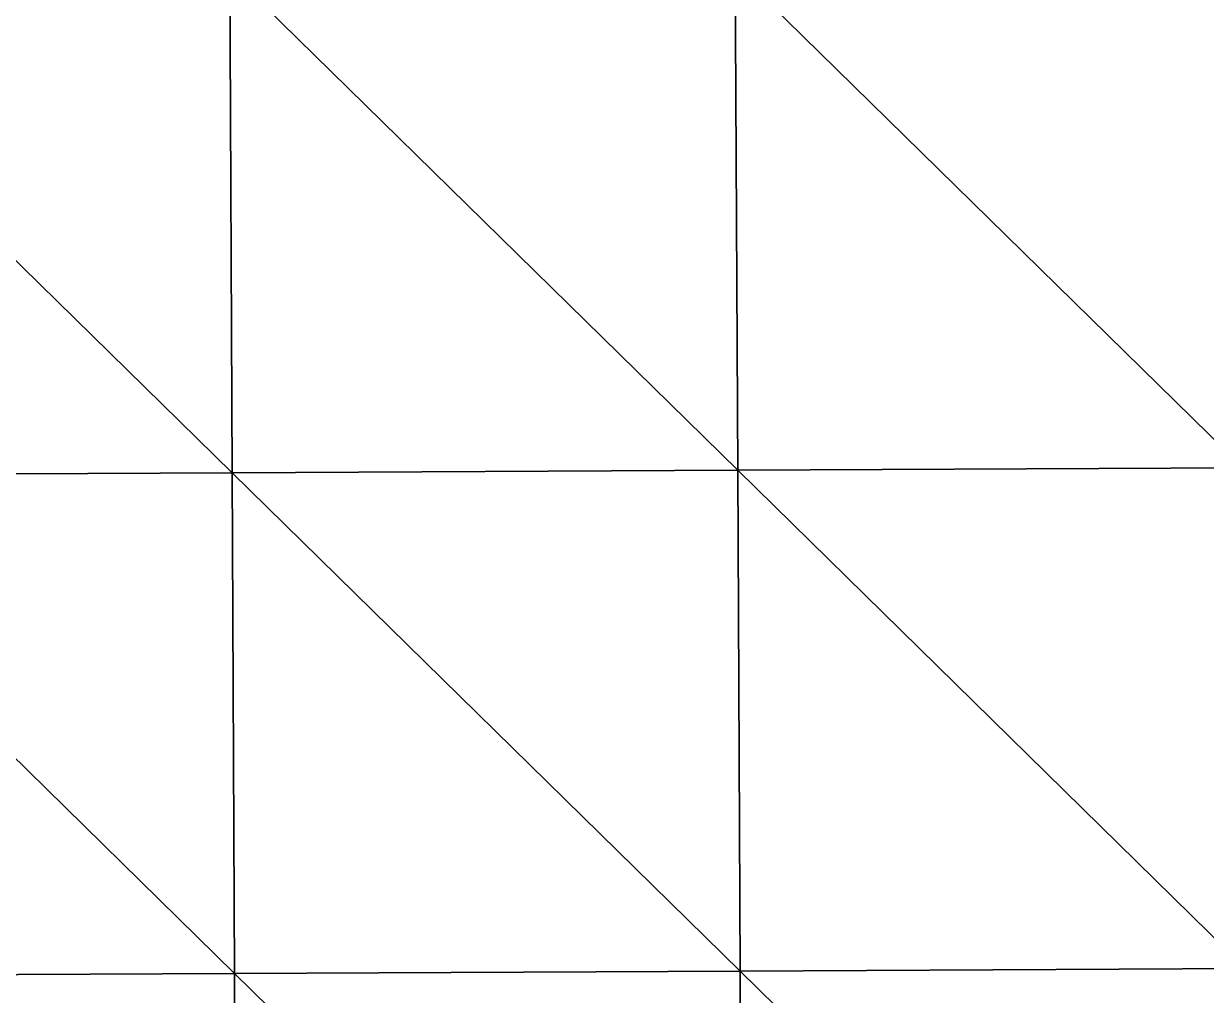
# Model space of a CAD drawing. Extents: x -372 to 678, y -263 to 741.
# Drawn here: x 50.98 to 80.37, y 61.91 to 86.04 of the extents above; entities that cross this region are included whole.
import ezdxf

# ---------------------------------------------------------------- set-up
doc = ezdxf.new("R2010")
doc.units = 0
doc.header["$LTSCALE"] = 0.0254
doc.layers.get('0').update_dxf_attribs({"linetype": 'CONTINUOUS'})
doc.layers.add('LOCATION_SNAPSHOT', color=144, linetype='CONTINUOUS')
doc.layers.add('LOCATION_TERRAIN', color=36, linetype='CONTINUOUS')

# ---------------------------------------------------------------- blocks, each defined once
blk = doc.blocks.new('LOCATION_SNAPSHOT')
at = {"color": 8}
mesh = blk.add_polyface(dxfattribs=at)
corners = [(-369.308, -262.945), (369.306, 262.947), (-371.821, 259.377), (371.824, -259.377)]
mesh.append_faces([[corners[k] for k in face] for face in [(0, 1, 2), (1, 0, 3)]], dxfattribs={"vtx0": -1, "color": 8})
blk = doc.blocks.new('LOCATION_TERRAIN')
at = {"color": 8}
mesh = blk.add_polyface(dxfattribs=at)
corners = [(56.167, 74.889, -3.886), (56.108, 87.326, -4.873), (43.546, 87.265, -5.822)]
mesh.append_faces([[corners[k] for k in face] for face in [(0, 1, 2)]], dxfattribs={"color": 8})
mesh = blk.add_polyface(dxfattribs=at)
corners = [(68.729, 74.95, -2.566), (68.669, 87.386, -3.553), (56.108, 87.326, -4.873)]
mesh.append_faces([[corners[k] for k in face] for face in [(0, 1, 2)]], dxfattribs={"color": 8})
mesh = blk.add_polyface(dxfattribs=at)
corners = [(68.729, 74.95, -2.566), (56.108, 87.326, -4.873), (56.167, 74.889, -3.886)]
mesh.append_faces([[corners[k] for k in face] for face in [(0, 1, 2)]], dxfattribs={"color": 8})
mesh = blk.add_polyface(dxfattribs=at)
corners = [(81.29, 75.01, -1.246), (81.231, 87.447, -2.233), (68.669, 87.386, -3.553)]
mesh.append_faces([[corners[k] for k in face] for face in [(0, 1, 2)]], dxfattribs={"color": 8})
mesh = blk.add_polyface(dxfattribs=at)
corners = [(81.29, 75.01, -1.246), (68.669, 87.386, -3.553), (68.729, 74.95, -2.566)]
mesh.append_faces([[corners[k] for k in face] for face in [(0, 1, 2)]], dxfattribs={"color": 8})
mesh = blk.add_polyface(dxfattribs=at)
corners = [(56.167, 74.889, -3.886), (43.546, 87.265, -5.822), (43.606, 74.829, -4.757)]
mesh.append_faces([[corners[k] for k in face] for face in [(0, 1, 2)]], dxfattribs={"color": 8})
mesh = blk.add_polyface(dxfattribs=at)
corners = [(68.789, 62.514, -1.544), (68.729, 74.95, -2.566), (56.167, 74.889, -3.886)]
mesh.append_faces([[corners[k] for k in face] for face in [(0, 1, 2)]], dxfattribs={"color": 8})
mesh = blk.add_polyface(dxfattribs=at)
corners = [(81.35, 62.574, -0.377), (81.29, 75.01, -1.246), (68.729, 74.95, -2.566)]
mesh.append_faces([[corners[k] for k in face] for face in [(0, 1, 2)]], dxfattribs={"color": 8})
mesh = blk.add_polyface(dxfattribs=at)
corners = [(81.35, 62.574, -0.377), (68.729, 74.95, -2.566), (68.789, 62.514, -1.544)]
mesh.append_faces([[corners[k] for k in face] for face in [(0, 1, 2)]], dxfattribs={"color": 8})
mesh = blk.add_polyface(dxfattribs=at)
corners = [(56.227, 62.453, -2.712), (56.167, 74.889, -3.886), (43.606, 74.829, -4.757)]
mesh.append_faces([[corners[k] for k in face] for face in [(0, 1, 2)]], dxfattribs={"color": 8})
mesh = blk.add_polyface(dxfattribs=at)
corners = [(56.227, 62.453, -2.712), (43.606, 74.829, -4.757), (43.666, 62.393, -3.462)]
mesh.append_faces([[corners[k] for k in face] for face in [(0, 1, 2)]], dxfattribs={"color": 8})
mesh = blk.add_polyface(dxfattribs=at)
corners = [(68.789, 62.514, -1.544), (56.167, 74.889, -3.886), (56.227, 62.453, -2.712)]
mesh.append_faces([[corners[k] for k in face] for face in [(0, 1, 2)]], dxfattribs={"color": 8})
mesh = blk.add_polyface(dxfattribs=at)
corners = [(56.287, 50.017, -1.458), (56.227, 62.453, -2.712), (43.666, 62.393, -3.462)]
mesh.append_faces([[corners[k] for k in face] for face in [(0, 1, 2)]], dxfattribs={"color": 8})
mesh = blk.add_polyface(dxfattribs=at)
corners = [(56.287, 50.017, -1.458), (43.666, 62.393, -3.462), (43.726, 49.956, -2.069)]
mesh.append_faces([[corners[k] for k in face] for face in [(0, 1, 2)]], dxfattribs={"color": 8})
mesh = blk.add_polyface(dxfattribs=at)
corners = [(68.849, 50.077, -0.508), (68.789, 62.514, -1.544), (56.227, 62.453, -2.712)]
mesh.append_faces([[corners[k] for k in face] for face in [(0, 1, 2)]], dxfattribs={"color": 8})
mesh = blk.add_polyface(dxfattribs=at)
corners = [(68.849, 50.077, -0.508), (56.227, 62.453, -2.712), (56.287, 50.017, -1.458)]
mesh.append_faces([[corners[k] for k in face] for face in [(0, 1, 2)]], dxfattribs={"color": 8})
mesh = blk.add_polyface(dxfattribs=at)
corners = [(81.41, 50.138, 0.442), (81.35, 62.574, -0.377), (68.789, 62.514, -1.544)]
mesh.append_faces([[corners[k] for k in face] for face in [(0, 1, 2)]], dxfattribs={"color": 8})
mesh = blk.add_polyface(dxfattribs=at)
corners = [(81.41, 50.138, 0.442), (68.789, 62.514, -1.544), (68.849, 50.077, -0.508)]
mesh.append_faces([[corners[k] for k in face] for face in [(0, 1, 2)]], dxfattribs={"color": 8})

msp = doc.modelspace()

# ---------------------------------------------------------------- block references
at = {"layer": 'LOCATION_SNAPSHOT', "color": 0}
msp.add_blockref('LOCATION_SNAPSHOT', (0, 0), dxfattribs=at)
at = {"layer": 'LOCATION_TERRAIN', "color": 0}
msp.add_blockref('LOCATION_TERRAIN', (0, 0), dxfattribs=at)

doc.saveas('drawing.dxf')
